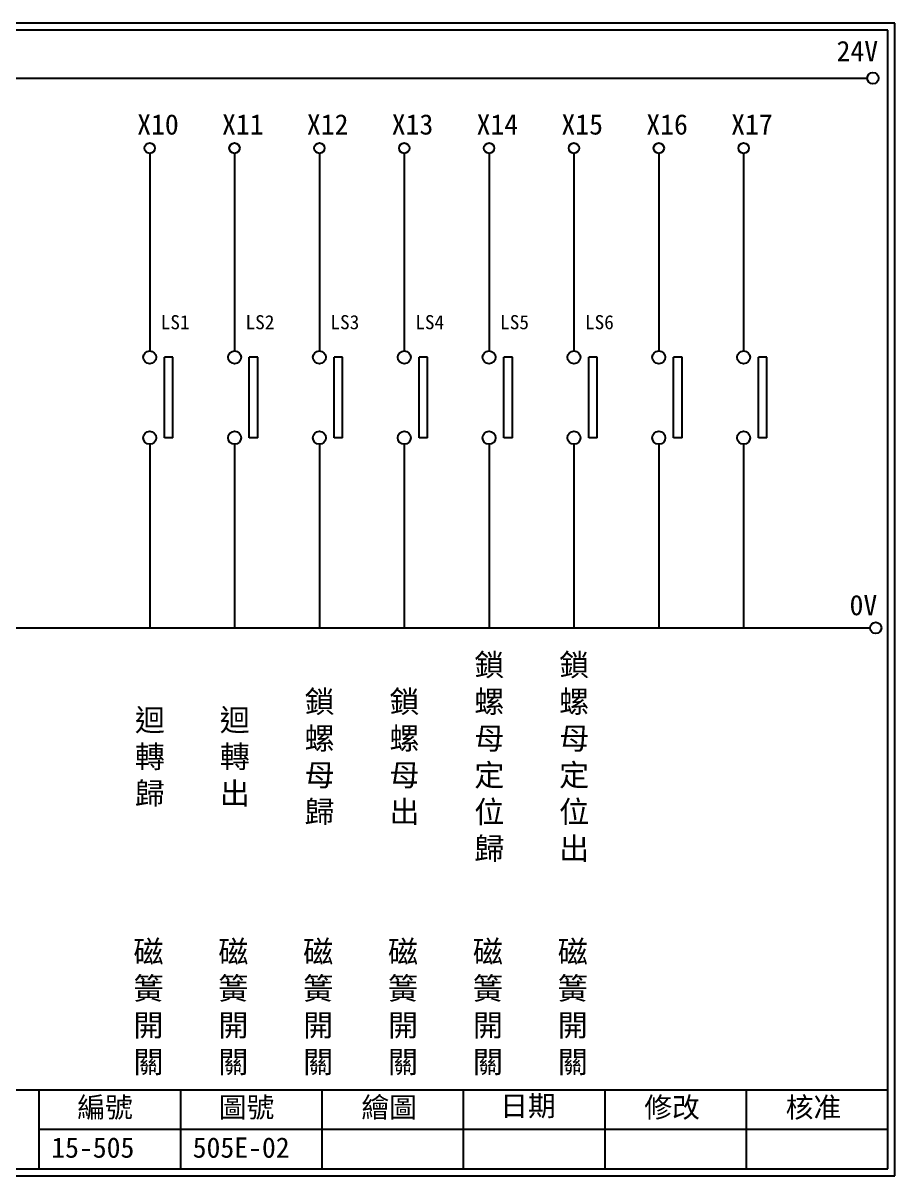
# Model space of a CAD drawing. Extents: x 325 to 612, y 3 to 207.
# Drawn here: x 458.2 to 612.3, y 3 to 207 of the extents above; entities that cross this region are included whole.
import ezdxf

# ---------------------------------------------------------------- set-up
doc = ezdxf.new("R2010")
doc.units = 0
doc.layers.get('0').update_dxf_attribs({"linetype": 'CONTINUOUS'})
doc.layers.add('圖框層', color=7, linetype='CONTINUOUS')
doc.layers.add('標尺寸層', color=3, linetype='CONTINUOUS')
doc.styles.add('CNS', font='romanc.shx', dxfattribs={"bigfont": 'chineset.shx'})
doc.styles.add('STSL', font='kaiu.ttf')

msp = doc.modelspace()

# ---------------------------------------------------------------- linework, layer by layer
for p, q in [((484.69, 147.83), (483.19, 147.83)), ((499.69, 147.83), (498.19, 147.83)), ((514.69, 147.83), (513.19, 147.83)), ((529.69, 147.83), (528.19, 147.83)), ((544.69, 147.83), (543.19, 147.83)), ((559.69, 147.83), (558.19, 147.83)), ((574.69, 147.83), (573.19, 147.83)), ((589.69, 147.83), (588.19, 147.83)), ((484.69, 133.6), (483.19, 133.6)), ((499.69, 133.6), (498.19, 133.6)), ((514.69, 133.6), (513.19, 133.6)), ((529.69, 133.6), (528.19, 133.6)), ((544.69, 133.6), (543.19, 133.6)), ((559.69, 133.6), (558.19, 133.6)), ((574.69, 133.6), (573.19, 133.6)), ((589.69, 133.6), (588.19, 133.6))]:
    msp.add_line(p, q)
for centre in [(608.44, 197.22), (608.92, 99.96)]:
    msp.add_circle(centre, 1)
at = {"layer": '圖框層', "color": 7}
for p, q in [((612.32, 206.97), (325.32, 206.97)), ((612.32, 3), (612.32, 206.97)), ((611.07, 205.72), (326.57, 205.72)), ((611.07, 4.25), (611.07, 205.72)), ((326.57, 18.25), (611.07, 18.25)), ((461.07, 4.25), (461.07, 18.25)), ((486.07, 4.25), (486.07, 18.25)), ((511.07, 4.25), (511.07, 18.25)), ((536.07, 4.25), (536.07, 18.25)), ((561.07, 4.25), (561.07, 18.25)), ((586.07, 4.25), (586.07, 18.25)), ((461.07, 11.25), (611.07, 11.25)), ((326.57, 4.25), (611.07, 4.25)), ((325.32, 3), (612.32, 3))]:
    msp.add_line(p, q, dxfattribs=at)
at = {"layer": '標尺寸層', "color": 7}
for p, q in [((329.84, 197.22), (607.44, 197.22)), ((480.58, 183.91), (480.58, 148.99)), ((495.58, 183.91), (495.58, 148.99)), ((510.58, 183.91), (510.58, 148.99)), ((525.58, 183.91), (525.58, 148.99)), ((540.58, 183.91), (540.58, 148.99)), ((555.58, 183.91), (555.58, 148.99)), ((570.58, 183.91), (570.58, 148.99)), ((585.58, 183.91), (585.58, 148.99)), ((483.19, 133.6), (483.19, 147.83)), ((484.69, 133.6), (484.69, 147.83)), ((498.19, 133.6), (498.19, 147.83)), ((499.69, 133.6), (499.69, 147.83)), ((513.19, 133.6), (513.19, 147.83)), ((514.69, 133.6), (514.69, 147.83)), ((528.19, 133.6), (528.19, 147.83)), ((529.69, 133.6), (529.69, 147.83)), ((543.19, 133.6), (543.19, 147.83)), ((544.69, 133.6), (544.69, 147.83)), ((558.19, 133.6), (558.19, 147.83)), ((559.69, 133.6), (559.69, 147.83)), ((573.19, 133.6), (573.19, 147.83)), ((574.69, 133.6), (574.69, 147.83)), ((588.19, 133.6), (588.19, 147.83)), ((589.69, 133.6), (589.69, 147.83)), ((480.58, 132.46), (480.58, 99.96)), ((480.58, 132.45), (480.58, 99.96)), ((495.58, 132.46), (495.58, 99.96)), ((495.58, 132.45), (495.58, 99.96)), ((510.58, 132.46), (510.58, 99.96)), ((510.58, 132.45), (510.58, 99.96)), ((525.58, 132.46), (525.58, 99.96)), ((525.58, 132.45), (525.58, 99.96)), ((540.58, 132.46), (540.58, 99.96)), ((540.58, 132.45), (540.58, 99.96)), ((555.58, 132.46), (555.58, 99.96)), ((555.58, 132.45), (555.58, 99.96)), ((570.58, 132.46), (570.58, 99.96)), ((570.58, 132.45), (570.58, 99.96)), ((585.58, 132.46), (585.58, 99.96)), ((585.58, 132.45), (585.58, 99.96)), ((330.05, 99.96), (607.92, 99.96))]:
    msp.add_line(p, q, dxfattribs=at)
for centre, radius in [((480.58, 184.83), 0.92), ((495.58, 184.83), 0.92), ((510.58, 184.83), 0.92), ((525.58, 184.83), 0.92), ((540.58, 184.83), 0.92), ((555.58, 184.83), 0.92), ((570.58, 184.83), 0.92), ((585.58, 184.83), 0.92), ((480.58, 147.83), 1.15), ((495.58, 147.83), 1.15), ((510.58, 147.83), 1.15), ((525.58, 147.83), 1.15), ((540.58, 147.83), 1.15), ((555.58, 147.83), 1.15), ((570.58, 147.83), 1.15), ((585.58, 147.83), 1.15), ((480.58, 133.6), 1.15), ((495.58, 133.6), 1.15), ((510.58, 133.6), 1.15), ((525.58, 133.6), 1.15), ((540.58, 133.6), 1.15), ((555.58, 133.6), 1.15), ((570.58, 133.6), 1.15), ((585.58, 133.6), 1.15)]:
    msp.add_circle(centre, radius, dxfattribs=at)

# ---------------------------------------------------------------- texts
at = {"layer": '圖框層', "color": 4, "style": 'STSL'}
for s, height, p in [('24V', 3.6, (602, 200.22)), ('X10', 3.6, (478.37, 187.24)), ('X11', 3.6, (493.37, 187.24)), ('X12', 3.6, (508.37, 187.24)), ('X13', 3.6, (523.37, 187.24)), ('X14', 3.6, (538.37, 187.24)), ('X15', 3.6, (553.37, 187.24)), ('X16', 3.6, (568.37, 187.24)), ('X17', 3.6, (583.37, 187.24)), ('LS1', 2.5, (482.53, 152.79)), ('LS2', 2.5, (497.53, 152.79)), ('LS3', 2.5, (512.53, 152.8)), ('LS4', 2.5, (527.53, 152.8)), ('LS5', 2.5, (542.53, 152.8)), ('LS6', 2.5, (557.53, 152.8)), ('0V', 3.6, (604.3, 102.2)), ('編號', 3.6, (467.78, 13.34)), ('圖號', 3.6, (492.78, 13.34)), ('繪圖', 3.6, (518.01, 13.34)), ('日期', 3.6, (542.54, 13.59)), ('修改', 3.6, (568.01, 13.34)), ('核准', 3.6, (593.01, 13.34)), ('15-505', 3.6, (463.18, 6.22)), ('505E-02', 3.6, (488.18, 6.22))]:
    msp.add_text(s, height=height, dxfattribs=at).set_placement(p)
at = {"layer": '標尺寸層', "color": 7, "char_height": 3.9, "width": 4.9608, "attachment_point": 5, "style": 'CNS'}
for s, insert in [('{\\fDFKai-SB|b0|i0|c136|p65;鎖螺母定位歸}', (540.62, 76.97)), ('{\\fDFKai-SB|b0|i0|c136|p65;鎖螺母定位出}', (555.62, 76.97)), ('{\\fDFKai-SB|b0|i0|c136|p65;鎖螺母歸}', (510.62, 76.97)), ('{\\fDFKai-SB|b0|i0|c136|p65;鎖螺母出}', (525.62, 76.97)), ('{\\fDFKai-SB|b0|i0|c136|p65;迴轉歸}', (480.62, 76.97)), ('{\\fDFKai-SB|b0|i0|c136|p65;迴轉出}', (495.62, 76.97)), ('{\\fDFKai-SB|b0|i0|c136|p65;磁簧開關}', (480.37, 32.72)), ('{\\fDFKai-SB|b0|i0|c136|p65;磁簧開關}', (495.37, 32.72)), ('{\\fDFKai-SB|b0|i0|c136|p65;磁簧開關}', (510.37, 32.72)), ('{\\fDFKai-SB|b0|i0|c136|p65;磁簧開關}', (525.37, 32.72)), ('{\\fDFKai-SB|b0|i0|c136|p65;磁簧開關}', (540.37, 32.72)), ('{\\fDFKai-SB|b0|i0|c136|p65;磁簧開關}', (555.37, 32.72))]:
    msp.add_mtext(s, dxfattribs=dict(at, insert=insert))

doc.saveas('drawing.dxf')
